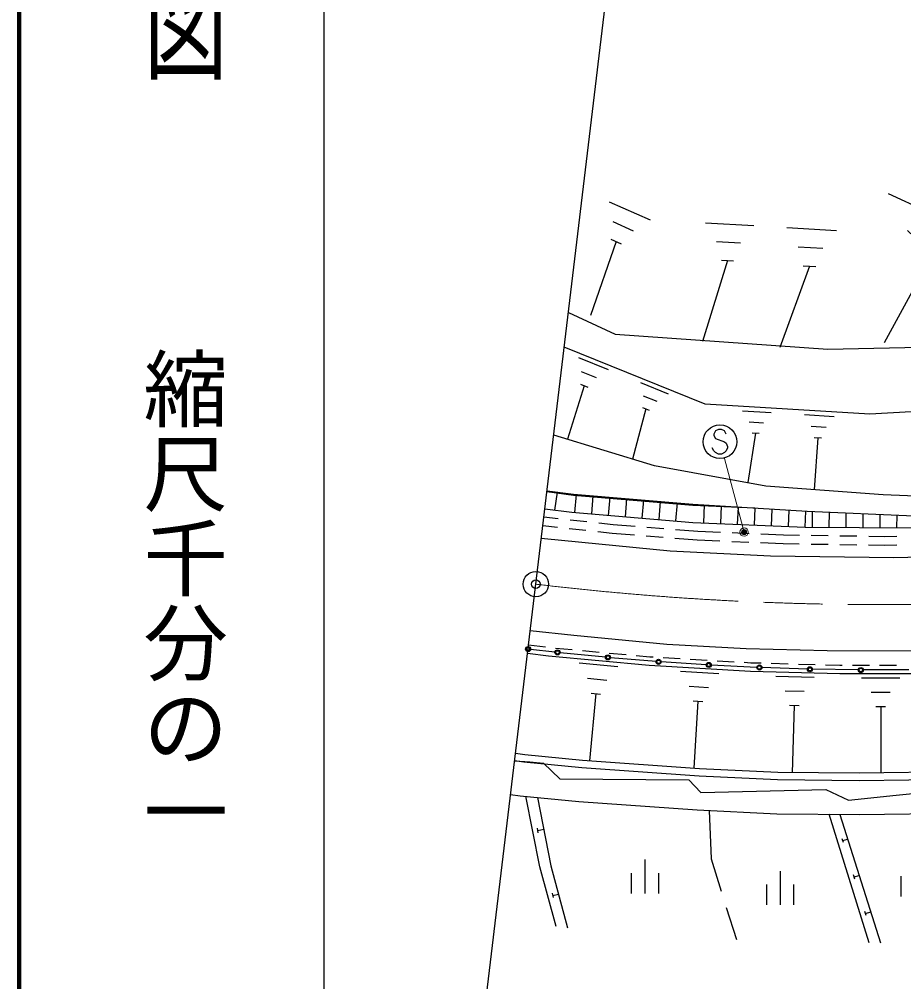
# Model space of a CAD drawing. Units: millimetres, scale not verified. Extents: x 40000 to 680000, y 20000 to 380000.
# Drawn here: x 40000 to 92300, y 253435 to 310357 of the extents above; entities that cross this region are included whole.
import ezdxf
from ezdxf.enums import TextEntityAlignment as Align

# ---------------------------------------------------------------- set-up
doc = ezdxf.new("R2010")
doc.units = ezdxf.units.MM
doc.header["$LTSCALE"] = 1000
doc.header["$PDMODE"] = 32
doc.header["$PDSIZE"] = 500
doc.linetypes.add('CHAIN', pattern=[18.5, 12, -1.5, 3.5, -1.5])
for name, color, linetype, lineweight in [('M-BGD', 7, 'Continuous', 25), ('M-BMK', 2, 'CHAIN', 13), ('M-BMK-OTRS', 5, 'Continuous', 25), ('M-BMK-ROW', 30, 'Continuous', 25), ('M-BMK-SRVR', 3, 'Continuous', 25), ('M-STR-HTXT', 7, 'Continuous', 13), ('M-STR-STRC', 7, 'Continuous', 25), ('M-TTL', 2, 'Continuous', 140), ('M-TTL-BAND', 7, 'Continuous', 25)]:
    doc.layers.add(name, color=color, linetype=linetype, lineweight=lineweight)
doc.styles.add('@ＭＳ ゴシック', font='')
doc.styles.get('@ＭＳ ゴシック').set_extended_font_data('@MS Gothic')

msp = doc.modelspace()

# ---------------------------------------------------------------- linework, layer by layer
at = {"layer": 'M-BGD'}
for p, q in [((74891, 299568), (77304, 298488)), ((75089, 298393), (76296, 297853)), ((80572, 298324), (83431, 298157)), ((85394, 298041), (88319, 297870)), ((75288, 297219), (73787, 292842)), ((74986, 297354), (75589, 297084)), ((81224, 297210), (82653, 297127)), ((86061, 296902), (87523, 296816)), ((81876, 296097), (80397, 291309)), ((81519, 296118), (82233, 296076)), ((86728, 295762), (84967, 290948)), ((86362, 295784), (87094, 295741)), ((93041, 294693), (91134, 291217)), ((73061, 290355), (74815, 289646)), ((73233, 289519), (74110, 289165)), ((73406, 288684), (72417, 285524)), ((73187, 288773), (73625, 288596)), ((76732, 288871), (78361, 288212)), ((76892, 288095), (77707, 287766)), ((77053, 287320), (76265, 284347)), ((76849, 287402), (77256, 287237)), ((82772, 287205), (84464, 287101)), ((86429, 286980), (88185, 286872)), ((83156, 286545), (84002, 286493)), ((83540, 285884), (83087, 282952)), ((83328, 285897), (83751, 285871)), ((86827, 286294), (87705, 286240)), ((87006, 285622), (87445, 285595)), ((87225, 285608), (87011, 282536)), ((72775, 282192), (71199, 282406)), ((71676, 281332), (71820, 282391)), ((79825, 281608), (72775, 282192)), ((72852, 281182), (72941, 282251)), ((73849, 281100), (73937, 282168)), ((74845, 281017), (74934, 282085)), ((75842, 280934), (75930, 282002)), ((76838, 280852), (76927, 281919)), ((77835, 280769), (77923, 281836)), ((78832, 280687), (78920, 281752)), ((83486, 281450), (79825, 281605)), ((80481, 280576), (80526, 281633)), ((81480, 280534), (81524, 281572)), ((82479, 280492), (82522, 281510)), ((83478, 280449), (83520, 281448)), ((84477, 280407), (84519, 281386)), ((85476, 280364), (85517, 281324)), ((86475, 280322), (86515, 281262)), ((86897, 280319), (86905, 281244)), ((87897, 280311), (87904, 281202)), ((71022, 280928), (71875, 280834)), ((72571, 280758), (73565, 280649)), ((88897, 280303), (88904, 281160)), ((89897, 280295), (89904, 281119)), ((90897, 280287), (90903, 281077)), ((91897, 280279), (91903, 281035)), ((70960, 280411), (71820, 280317)), ((72515, 280241), (73510, 280132)), ((74261, 280573), (75113, 280479)), ((75113, 280479), (76419, 280377)), ((77117, 280322), (78114, 280245)), ((78812, 280190), (80118, 280088)), ((80118, 280088), (81457, 280029)), ((74205, 280056), (75065, 279961)), ((75065, 279961), (76379, 279859)), ((77077, 279804), (78074, 279726)), ((78772, 279672), (80086, 279569)), ((80086, 279569), (81433, 279509)), ((82156, 279998), (83155, 279954)), ((83854, 279923), (85193, 279864)), ((85193, 279864), (86130, 279849)), ((86830, 279839), (87830, 279824)), ((88529, 279813), (89529, 279798)), ((90229, 279787), (91166, 279773)), ((91166, 279773), (91883, 279785)), ((82132, 279478), (83131, 279434)), ((83831, 279403), (85177, 279344)), ((85177, 279344), (86122, 279330)), ((86822, 279319), (87822, 279304)), ((88522, 279293), (89522, 279278)), ((90222, 279267), (91167, 279253)), ((91167, 279253), (91892, 279265)), ((70116, 273365), (71108, 273236)), ((71704, 273172), (72700, 273079)), ((73297, 273024), (74293, 272931)), ((74890, 272876), (75886, 272784)), ((76483, 272728), (77286, 272654)), ((73114, 272288), (75387, 272077)), ((77286, 272654), (77480, 272642)), ((78079, 272607), (79077, 272549)), ((79676, 272513), (80674, 272455)), ((81273, 272420), (82271, 272361)), ((82870, 272326), (83264, 272303)), ((83264, 272303), (83869, 272286)), ((84469, 272269), (85469, 272242)), ((86069, 272225), (87068, 272198)), ((87668, 272181), (88519, 272158)), ((88519, 272158), (88668, 272158)), ((89268, 272159), (90268, 272160)), ((90868, 272161), (91868, 272162)), ((79096, 271796), (81365, 271663)), ((73603, 271382), (74740, 271277)), ((84734, 271512), (87007, 271449)), ((89809, 271409), (92062, 271412)), ((74092, 270477), (73720, 266499)), ((73808, 270503), (74377, 270451)), ((79613, 270912), (80748, 270845)), ((85279, 270644), (86415, 270613)), ((90373, 270565), (91499, 270566)), ((79847, 270045), (80414, 270011)), ((80131, 270028), (79895, 266058)), ((85539, 269784), (86107, 269768)), ((85823, 269776), (85711, 265799)), ((90656, 269721), (91219, 269721)), ((90937, 269721), (90949, 265779)), ((70786, 260228), (69955, 264404)), ((70645, 264337), (71427, 260287)), ((80800, 263563), (80906, 260695)), ((90262, 255743), (87891, 263338)), ((88518, 263332), (90923, 255743)), ((70692, 262236), (70637, 262513)), ((70665, 262374), (71009, 262449)), ((88728, 261663), (88655, 261895)), ((88692, 261779), (88982, 261869)), ((71748, 256696), (70786, 260228)), ((71427, 260287), (72425, 256629)), ((76989, 260659), (76989, 258659)), ((80906, 260695), (81504, 258788)), ((76189, 259859), (76189, 258659)), ((77789, 259859), (77789, 258659)), ((84988, 259980), (84988, 257980)), ((89400, 259511), (89325, 259750)), ((89362, 259630), (89662, 259724)), ((92132, 259681), (92132, 258481)), ((84188, 259180), (84188, 257980)), ((85788, 259180), (85788, 257980)), ((71591, 258411), (71521, 258670)), ((71556, 258541), (71881, 258623)), ((81803, 257833), (82402, 255926)), ((90074, 257351), (89997, 257598)), ((90036, 257475), (90344, 257571))]:
    msp.add_line(p, q, dxfattribs=at)
for points in [[(72471, 293023), (75232, 291742), (87817, 290837), (99639, 291096), (92531, 297873)], [(109002, 282997), (100783, 287586), (90294, 286992), (80563, 287592), (72224, 290962)], [(118217, 289912), (112743, 285442), (109002, 282997), (104910, 282056), (97812, 281951), (91087, 282234), (84147, 282749), (77570, 283943), (71602, 285766)], [(71207, 282471), (72782, 282264), (79825, 281677), (86595, 281257), (92913, 280993), (97464, 280909), (104704, 280828)], [(71080, 281413), (72667, 281198), (79828, 280604), (86475, 280322), (92897, 280271), (97466, 280434), (104704, 280828)], [(70056, 272869), (71299, 272707), (77248, 272155), (83242, 271803), (88512, 271658), (93358, 271663), (98842, 271866)], [(116326, 268372), (112435, 267748), (107364, 267020), (102052, 266367), (95518, 265844), (89657, 265761), (84857, 265807), (80229, 266034), (73299, 266529), (69888, 266862), (69345, 266928)], [(116414, 267940), (112501, 267313), (107422, 266584), (102097, 265929), (95539, 265404), (89658, 265321), (84844, 265368), (80203, 265594), (73262, 266090), (69840, 266425), (69292, 266491)], [(69054, 264505), (69623, 264436), (73093, 264097), (80083, 263598), (84786, 263368), (89663, 263320), (95633, 263406), (102299, 263939), (107686, 264601), (112801, 265336), (118749, 265268)]]:
    msp.add_lwpolyline(points, dxfattribs=at)
at = {"layer": 'M-BMK'}
msp.add_arc((90752, 445594), 169852, 263.16764, 271.32872, dxfattribs=at)
at = {"layer": 'M-BMK-OTRS'}
msp.add_line((65787, 237233), (75304, 316665), dxfattribs=at)
at = {"layer": 'M-BMK-ROW'}
for p, q in [((91383, 300050), (110643, 291127)), ((69294, 266504), (70190, 266449)), ((70190, 266449), (71004, 266362)), ((71004, 266362), (71957, 265444)), ((71957, 265444), (79585, 265372)), ((79585, 265372), (80301, 264623)), ((80301, 264623), (87697, 264801)), ((87697, 264801), (89032, 264181)), ((91842, 264461), (94277, 264732)), ((89032, 264181), (91842, 264461))]:
    msp.add_line(p, q, dxfattribs=at)
at = {"layer": 'M-BMK-SRVR'}
msp.add_circle((70545, 276949), 750, dxfattribs=at)
msp.add_point((70545, 276949), dxfattribs=at)
at = {"layer": 'M-STR-HTXT'}
msp.add_line((82857, 280031), (81699, 284386), dxfattribs=at)
for radius in [150, 120, 90, 60, 30, 20]:
    msp.add_circle((82857, 280031), radius, dxfattribs=at)
msp.add_point((82857, 280031), dxfattribs=at)
at = {"layer": 'M-STR-STRC'}
for p, q in [((81160, 286007), (81069, 285825)), ((81069, 285825), (81069, 285735)), ((81342, 286098), (81160, 286007)), ((81524, 286098), (81342, 286098)), ((81706, 286007), (81524, 286098)), ((81797, 285825), (81706, 286007)), ((81069, 285735), (81160, 285553)), ((81160, 285553), (81706, 285371)), ((81706, 285371), (81797, 285280)), ((81797, 285280), (81888, 285098)), ((81069, 284825), (80978, 285007)), ((81160, 284735), (81069, 284825)), ((81342, 284644), (81160, 284735)), ((81524, 284644), (81342, 284644)), ((81706, 284735), (81524, 284644)), ((81797, 284825), (81706, 284735)), ((81888, 285007), (81797, 284825)), ((81888, 285098), (81888, 285007)), ((71678, 272927), (70234, 273092)), ((74659, 272629), (71977, 272895)), ((77652, 272367), (74958, 272601)), ((80620, 272179), (77951, 272345)), ((83612, 272029), (80919, 272162)), ((86605, 271923), (83912, 272016)), ((89613, 271873), (86905, 271915)), ((92596, 271887), (89913, 271872))]:
    msp.add_line(p, q, dxfattribs=at)
for points in [[(225853, 295418), (220348, 294806), (214476, 294149), (208533, 293457), (202514, 292692), (196105, 291832), (187669, 290644), (178848, 289352), (167102, 287590), (156228, 285964), (147369, 284647), (138156, 283291), (131991, 282367), (126633, 281592), (120524, 280759), (114593, 280036), (109314, 279466), (104124, 279014), (98380, 278659), (91706, 278500), (84425, 278601), (78496, 278898), (71053, 279631), (70870, 279655)], [(97489, 273113), (92834, 272980), (87778, 273006), (82985, 273126), (78292, 273389), (72788, 273907), (70216, 274197)]]:
    msp.add_lwpolyline(points, dxfattribs=at)
for centre, radius in [((81433, 285371), 1000), ((70085, 273109), 150), ((70085, 273109), 120), ((70085, 273109), 100), ((71827, 272910), 150), ((71827, 272910), 120), ((71827, 272910), 100), ((74808, 272614), 150), ((74808, 272614), 120), ((74808, 272614), 100), ((77802, 272354), 150), ((77802, 272354), 120), ((77802, 272354), 100), ((80769, 272169), 150), ((80769, 272169), 120), ((80769, 272169), 100), ((83762, 272021), 150), ((83762, 272021), 120), ((83762, 272021), 100), ((86755, 271918), 150), ((86755, 271918), 120), ((86755, 271918), 100), ((89763, 271871), 150), ((89763, 271871), 120), ((89763, 271871), 100)]:
    msp.add_circle(centre, radius, dxfattribs=at)
at = {"layer": 'M-TTL'}
msp.add_line((40000, 380000), (40000, 20000), dxfattribs=at)
at = {"layer": 'M-TTL-BAND'}
msp.add_line((58000, 370000), (58000, 20000), dxfattribs=at)

# ---------------------------------------------------------------- texts
at = {"layer": 'M-TTL-BAND', "style": '@ＭＳ ゴシック', "width": 1.4}
msp.add_text('平  面  図', height=3666, rotation=270, dxfattribs=at).set_placement((49777, 306475), align=Align.MIDDLE_RIGHT)
at = {"layer": 'M-TTL-BAND', "style": '@ＭＳ ゴシック'}
msp.add_text('縮尺千分の一', height=3666, rotation=270, dxfattribs=at).set_placement((49777, 261030), align=Align.MIDDLE_RIGHT)

doc.saveas('drawing.dxf')
